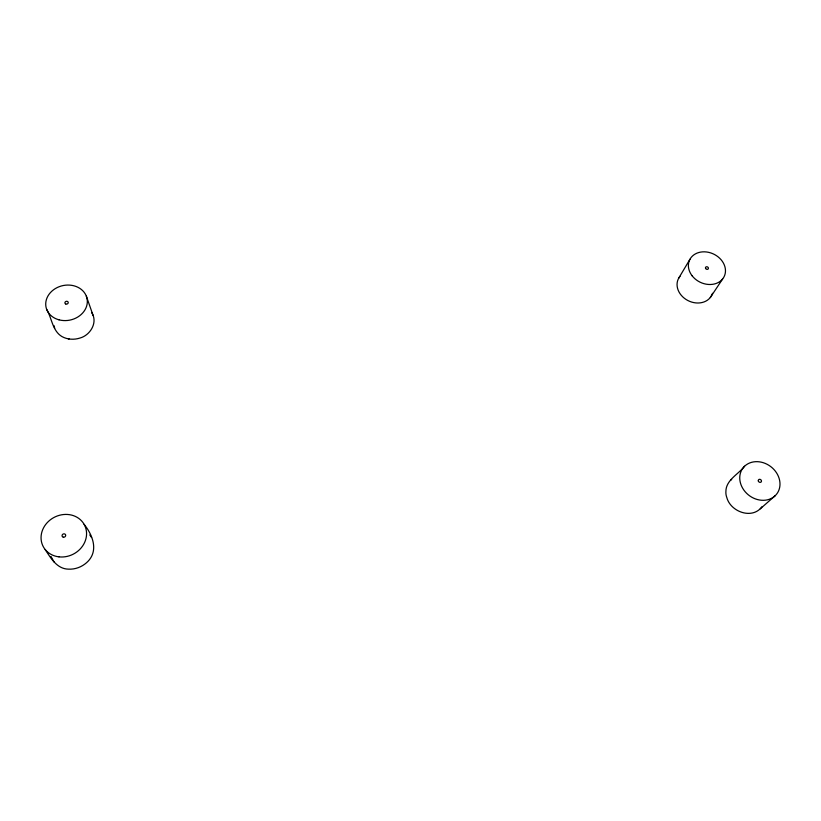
<?xml version="1.0" encoding="UTF-8"?>
<svg xmlns="http://www.w3.org/2000/svg" width="821" height="821" viewBox="0 0 821 821"><rect width="100%" height="100%" fill="white"/><g stroke="black" fill="none" stroke-linecap="round" stroke-linejoin="round"><path stroke-width="1.23" d="M678.608 278.35L689.948 259.282M710.288 297.541L722.654 278.945M744.575 466.225C738.459 474.312 725.805 480.028 725.897 491.615A15.466 13.208 38.4 0 0 726.801 497.495C730.557 511.883 752.313 519.826 762.001 506.742M760.215 508.856L775.311 495.597A21.295 18.031 37.9 0 0 763.314 462.716A21.295 18.031 37.9 0 0 740.973 484.647A21.295 18.031 37.9 0 0 775.311 495.597M730.587 480.295L731.665 479.443M69.108 338.96L68.256 338.827M45.186 549.547C50.676 557.972 56.916 568.922 68.379 569.148C74.259 569.487 80.15 567.609 84.85 564.078C99.238 553.375 93.881 536.441 84.142 524.373M91.531 312.462C98.263 322.089 90.433 335.153 80.089 338.006C74.167 339.966 67.425 339.637 61.934 336.559C52.38 330.884 51.867 318.055 46.633 309.281M89.787 534.943L91.562 537.529M54.042 561.985L50.984 556.453M86.338 296.165L93.091 315.387M53.991 325.619L54.689 328.236M712.515 293.292A18.606 15.301 26.1 0 1 687.854 300.517A18.606 15.301 26.1 0 1 679.952 276.359M65.731 303.975A1.673 1.406 -12.4 0 0 68.235 302.61A1.673 1.406 -12.4 0 0 65.752 301.512A1.673 1.406 -12.4 0 0 65.731 303.975M59.009 319.831A20.956 17.61 -12.4 0 0 87.088 298.823A20.956 17.61 -12.4 0 0 53.488 289.823A20.956 17.61 -12.4 0 0 59.009 319.831M705.619 268.477A1.529 1.252 25.8 0 0 708.195 268.929A1.529 1.252 25.8 0 0 706.994 266.774A1.529 1.252 25.8 0 0 705.619 268.477M63.371 537.211A1.858 1.663 -27.4 0 0 65.629 534.964A1.858 1.663 -27.4 0 0 62.591 534.44A1.858 1.663 -27.4 0 0 63.371 537.211M758.317 480.962A1.704 1.447 37.9 0 0 760.995 482.112A1.704 1.447 37.9 0 0 760.328 479.443A1.704 1.447 37.9 0 0 758.317 480.962M58.979 556.854A23.275 20.73 -27.4 0 0 85.487 527.318A23.275 20.73 -27.4 0 0 46.961 522.946A23.275 20.73 -27.4 0 0 58.979 556.854M692.124 275.794A19.17 15.609 25.8 0 0 723.999 276.882A19.17 15.609 25.8 0 0 704.664 251.831A19.17 15.609 25.8 0 0 692.124 275.794"/></g></svg>
